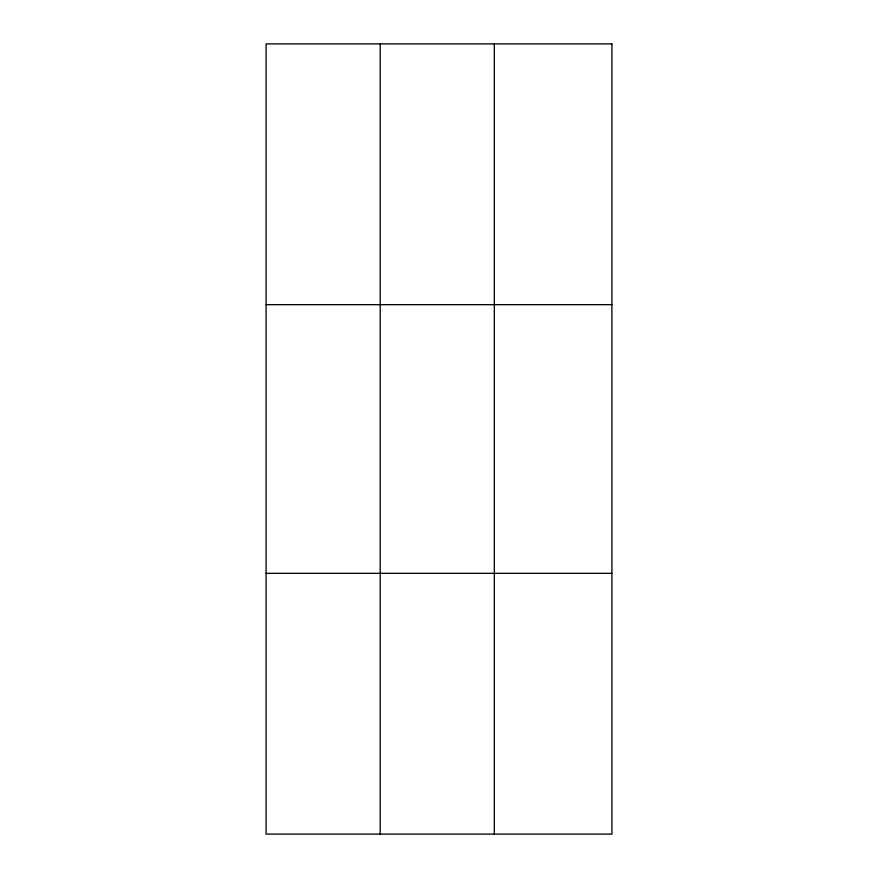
<?xml version="1.0" encoding="UTF-8"?>
<svg xmlns="http://www.w3.org/2000/svg" width="878" height="878" viewBox="0 0 878 878"><rect width="100%" height="100%" fill="white"/><g stroke="black" fill="none" stroke-linecap="round" stroke-linejoin="round"><path stroke-width="1.32" d="M380.207 43.9L380.207 834.1M494.336 43.9L494.336 834.1M266.089 304.666L611.911 304.666M266.089 573.334L611.911 573.334M611.911 43.9L611.911 834.1L266.089 834.1L266.089 43.9L611.911 43.9"/></g></svg>
